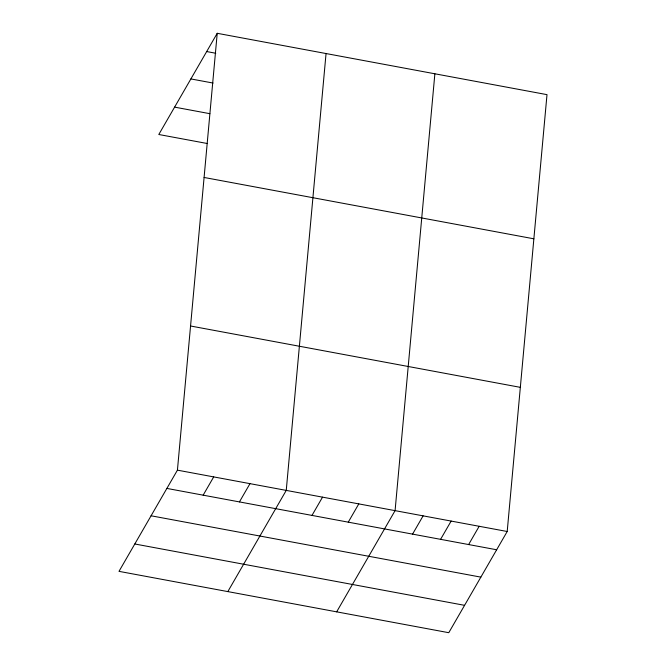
<?xml version="1.0" encoding="UTF-8"?>
<svg xmlns="http://www.w3.org/2000/svg" width="666" height="666" viewBox="0 0 666 666"><rect width="100%" height="100%" fill="white"/><g stroke="black" fill="none" stroke-linecap="round" stroke-linejoin="round"><path stroke-width="1" d="M177.422 470.154L217.224 33.3L547.002 94.647L507.201 531.501L448.776 632.7L118.998 571.353L177.422 470.154L507.201 531.501M326.049 53.546L286.247 490.401L227.822 591.599M434.873 73.793L395.08 510.647L336.655 611.846M217.224 33.3L158.799 134.499L207.168 143.49M203.155 495.163L213.703 476.906M239.435 501.914L249.975 483.658M311.988 515.409L322.527 497.152M348.26 522.161L358.799 503.896M412.562 534.124L423.11 515.859M440.592 539.335L451.14 521.078M468.623 544.547L479.17 526.29M206.685 51.557L215.751 53.247M190.884 78.929L213.053 83.05M174.6 107.126L209.873 113.686M204.096 177.464L533.866 238.811M190.559 325.999L520.329 387.346M166.883 488.419L496.653 549.766M151.082 515.784L480.852 577.131M134.798 543.98L464.577 605.327"/></g></svg>
